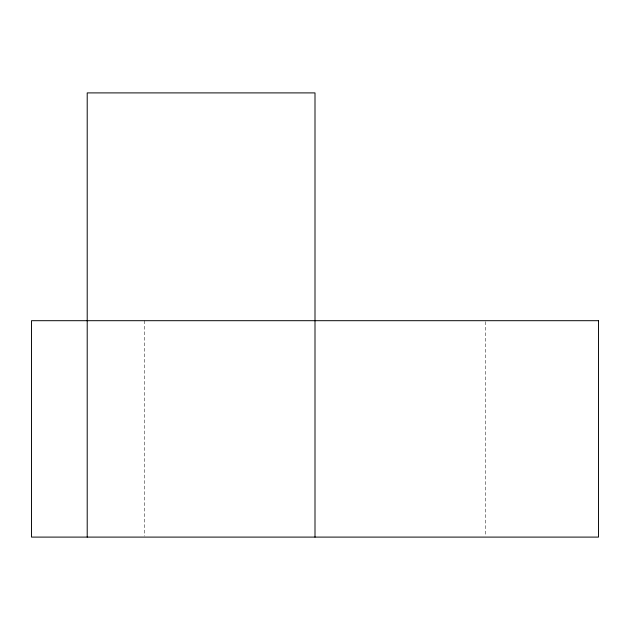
<?xml version="1.0" encoding="UTF-8"?>
<svg xmlns="http://www.w3.org/2000/svg" width="630" height="630" viewBox="0 0 630 630"><rect width="100%" height="100%" fill="white"/><g stroke="black" fill="none" stroke-linecap="round" stroke-linejoin="round"><path stroke-width="0.47" stroke-dasharray="3.15 2.36" d="M485.525 321.678L485.525 536.114M144.475 320.694L144.475 536.114"/><path stroke-width="0.94" d="M315 537.099L315 92.901L87.208 92.901L87.208 537.099M598.5 320.694L31.5 320.694L31.5 537.099L598.5 537.099L598.5 320.694"/></g></svg>
